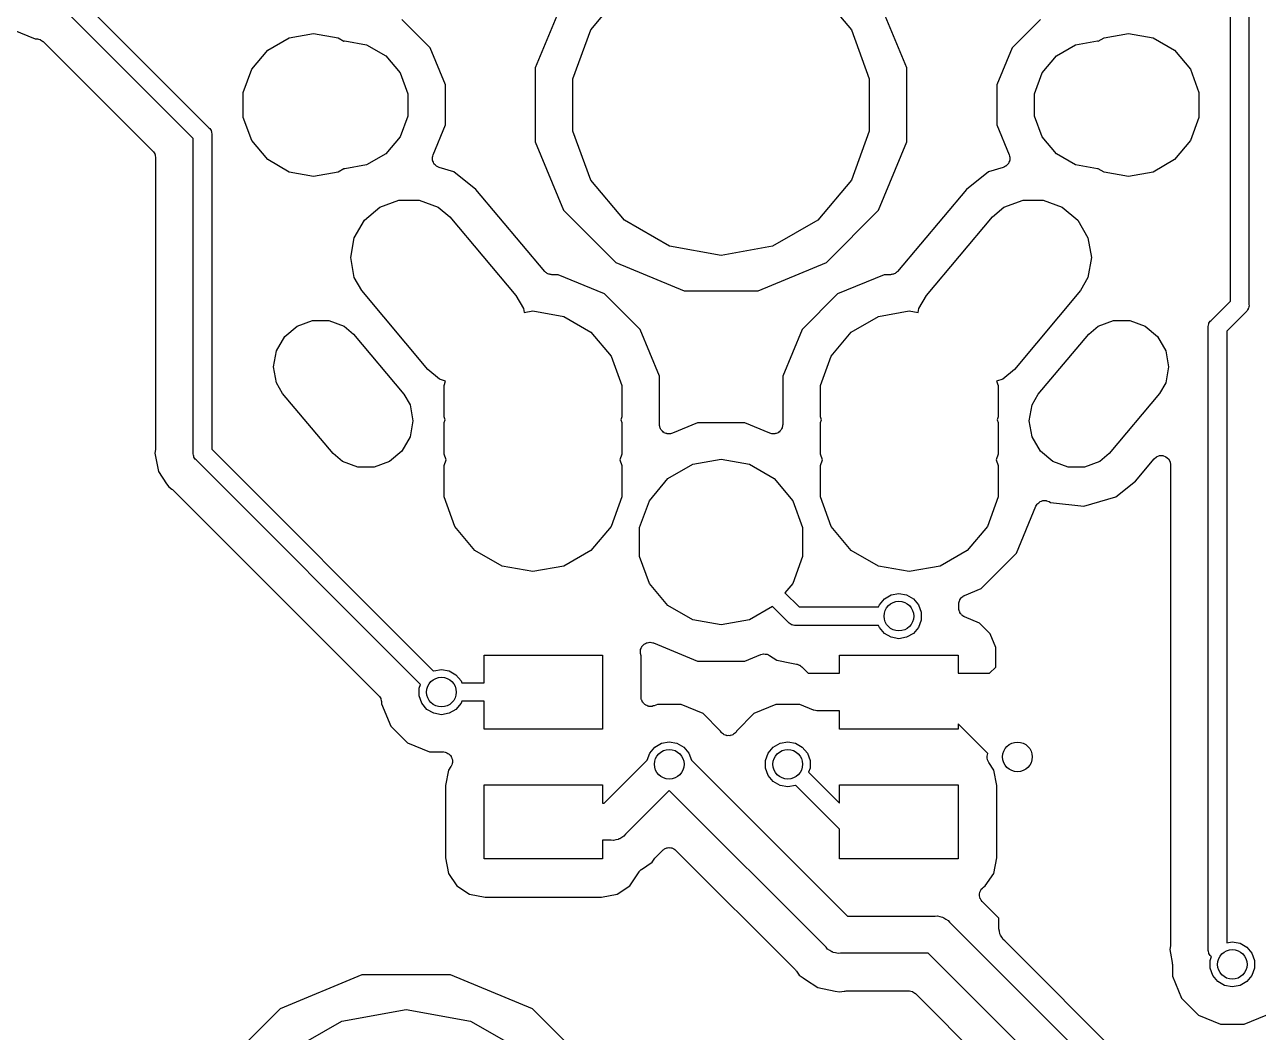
# Model space of a CAD drawing. Extents: x 61 to 194, y -153 to -61.
# Drawn here: x 117.6 to 134.25, y -120.52 to -106.92 of the extents above; entities that cross this region are included whole.
import ezdxf

# ---------------------------------------------------------------- set-up
doc = ezdxf.new("R2010")
doc.units = 0
doc.header["$MEASUREMENT"] = 0
doc.layers.add('BLACK', color=7, linetype='CONTINUOUS')

msp = doc.modelspace()

# ---------------------------------------------------------------- linework, layer by layer
at = {"layer": 'BLACK', "linetype": 'CONTINUOUS'}
for p, q in [((133.875, -110.648), (133.875, -105.852)), ((134.125, -105.805), (134.125, -110.695)), ((118.181, -106.404), (120.085, -108.308)), ((125.241, -106.985), (125.695, -106.444)), ((128.305, -106.444), (128.759, -106.985)), ((119.875, -108.452), (118.008, -106.584)), ((124.874, -106.579), (124.492, -107.501)), ((129.508, -107.501), (129.126, -106.579)), ((123.071, -107.231), (122.689, -106.849)), ((131.311, -106.849), (130.929, -107.231)), ((117.442, -106.985), (117.739, -107.108)), ((121.17, -107.094), (121.5, -107.035)), ((121.5, -107.035), (121.83, -107.094)), ((125, -107.647), (125.241, -106.985)), ((128.759, -106.985), (129, -107.647)), ((132.17, -107.094), (132.5, -107.035)), ((132.5, -107.035), (132.83, -107.094)), ((117.739, -107.108), (117.76, -107.108)), ((117.76, -107.108), (117.766, -107.109)), ((117.766, -107.109), (117.771, -107.108)), ((117.771, -107.108), (117.787, -107.113)), ((117.787, -107.113), (117.804, -107.116)), ((117.804, -107.116), (117.808, -107.118)), ((117.808, -107.118), (117.814, -107.12)), ((117.814, -107.12), (117.827, -107.129)), ((117.827, -107.129), (117.842, -107.138)), ((117.842, -107.138), (117.845, -107.142)), ((117.845, -107.142), (117.85, -107.145)), ((117.85, -107.145), (119.33, -108.625)), ((120.88, -107.261), (121.17, -107.094)), ((121.83, -107.094), (121.909, -107.139)), ((121.909, -107.139), (121.92, -107.137)), ((121.92, -107.137), (122.215, -107.189)), ((122.215, -107.189), (122.475, -107.339)), ((123.278, -107.73), (123.071, -107.231)), ((130.929, -107.231), (130.722, -107.73)), ((131.525, -107.339), (131.785, -107.189)), ((131.785, -107.189), (132.08, -107.137)), ((132.08, -107.137), (132.091, -107.139)), ((132.091, -107.139), (132.17, -107.094)), ((132.83, -107.094), (133.12, -107.261)), ((120.665, -107.518), (120.88, -107.261)), ((122.475, -107.339), (122.667, -107.568)), ((131.333, -107.568), (131.525, -107.339)), ((133.12, -107.261), (133.335, -107.518)), ((120.55, -107.832), (120.665, -107.518)), ((122.667, -107.568), (122.77, -107.85)), ((124.492, -107.501), (124.492, -108.499)), ((129.508, -108.499), (129.508, -107.501)), ((131.23, -107.85), (131.333, -107.568)), ((133.335, -107.518), (133.45, -107.832)), ((123.278, -108.27), (123.278, -107.73)), ((125, -108.353), (125, -107.647)), ((129, -107.647), (129, -108.353)), ((130.722, -107.73), (130.722, -108.27)), ((120.55, -108.168), (120.55, -107.832)), ((122.77, -107.85), (122.77, -108.15)), ((131.23, -108.15), (131.23, -107.85)), ((133.45, -107.832), (133.45, -108.168)), ((120.665, -108.482), (120.55, -108.168)), ((122.77, -108.15), (122.667, -108.432)), ((131.333, -108.432), (131.23, -108.15)), ((133.45, -108.168), (133.335, -108.482)), ((120.085, -108.308), (120.097, -108.318)), ((120.097, -108.318), (120.106, -108.333)), ((120.106, -108.333), (120.115, -108.346)), ((120.115, -108.346), (120.116, -108.352)), ((120.116, -108.352), (120.119, -108.357)), ((120.119, -108.357), (120.122, -108.373)), ((120.122, -108.373), (120.126, -108.389)), ((120.126, -108.389), (120.125, -108.405)), ((123.111, -108.672), (123.278, -108.27)), ((125.241, -109.015), (125, -108.353)), ((129, -108.353), (128.759, -109.015)), ((130.722, -108.27), (130.889, -108.672)), ((119.875, -112.695), (119.875, -108.452)), ((120.125, -108.405), (120.125, -112.648)), ((120.88, -108.739), (120.665, -108.482)), ((122.667, -108.432), (122.475, -108.661)), ((124.492, -108.499), (124.874, -109.421)), ((129.126, -109.421), (129.508, -108.499)), ((131.525, -108.661), (131.333, -108.432)), ((133.335, -108.482), (133.12, -108.739)), ((119.33, -108.625), (119.333, -108.63)), ((119.333, -108.63), (119.337, -108.633)), ((119.337, -108.633), (119.346, -108.648)), ((119.346, -108.648), (119.355, -108.661)), ((119.355, -108.661), (119.357, -108.667)), ((119.357, -108.667), (119.359, -108.671)), ((119.359, -108.671), (119.362, -108.688)), ((119.362, -108.688), (119.367, -108.704)), ((119.367, -108.704), (119.366, -108.709)), ((119.366, -108.709), (119.367, -108.715)), ((119.367, -108.715), (119.367, -112.625)), ((122.475, -108.661), (122.215, -108.811)), ((123.102, -108.707), (123.108, -108.69)), ((123.103, -108.711), (123.102, -108.707)), ((123.102, -108.715), (123.103, -108.711)), ((123.104, -108.733), (123.102, -108.715)), ((123.105, -108.751), (123.104, -108.733)), ((123.108, -108.69), (123.111, -108.672)), ((130.889, -108.672), (130.892, -108.69)), ((130.892, -108.69), (130.898, -108.707)), ((130.896, -108.733), (130.895, -108.751)), ((130.898, -108.715), (130.896, -108.733)), ((130.898, -108.707), (130.897, -108.711)), ((130.897, -108.711), (130.898, -108.715)), ((131.785, -108.811), (131.525, -108.661)), ((121.17, -108.906), (120.88, -108.739)), ((121.909, -108.861), (121.83, -108.906)), ((121.92, -108.863), (121.909, -108.861)), ((122.215, -108.811), (121.92, -108.863)), ((123.107, -108.755), (123.105, -108.751)), ((123.108, -108.759), (123.107, -108.755)), ((123.116, -108.775), (123.108, -108.759)), ((123.123, -108.791), (123.116, -108.775)), ((123.126, -108.795), (123.123, -108.791)), ((123.128, -108.798), (123.126, -108.795)), ((123.141, -108.81), (123.128, -108.798)), ((123.154, -108.823), (123.141, -108.81)), ((123.157, -108.825), (123.154, -108.823)), ((123.16, -108.828), (123.157, -108.825)), ((123.177, -108.835), (123.16, -108.828)), ((123.193, -108.843), (123.177, -108.835)), ((123.392, -108.901), (123.193, -108.843)), ((130.807, -108.843), (130.608, -108.901)), ((130.823, -108.835), (130.807, -108.843)), ((130.84, -108.828), (130.823, -108.835)), ((130.843, -108.825), (130.84, -108.828)), ((130.846, -108.823), (130.843, -108.825)), ((130.859, -108.81), (130.846, -108.823)), ((130.872, -108.798), (130.859, -108.81)), ((130.874, -108.795), (130.872, -108.798)), ((130.877, -108.791), (130.874, -108.795)), ((130.884, -108.775), (130.877, -108.791)), ((130.892, -108.759), (130.884, -108.775)), ((130.893, -108.755), (130.892, -108.759)), ((130.895, -108.751), (130.893, -108.755)), ((132.08, -108.863), (131.785, -108.811)), ((132.091, -108.861), (132.08, -108.863)), ((132.17, -108.906), (132.091, -108.861)), ((133.12, -108.739), (132.83, -108.906)), ((121.5, -108.965), (121.17, -108.906)), ((121.83, -108.906), (121.5, -108.965)), ((123.69, -109.14), (123.392, -108.901)), ((125.695, -109.556), (125.241, -109.015)), ((128.759, -109.015), (128.305, -109.556)), ((130.608, -108.901), (130.31, -109.14)), ((132.5, -108.965), (132.17, -108.906)), ((132.83, -108.906), (132.5, -108.965)), ((124.619, -110.247), (123.69, -109.14)), ((130.31, -109.14), (129.381, -110.247)), ((122.185, -109.555), (122.395, -109.38)), ((122.395, -109.38), (122.652, -109.286)), ((122.652, -109.286), (122.925, -109.286)), ((122.925, -109.286), (123.182, -109.38)), ((123.182, -109.38), (123.338, -109.511)), ((130.662, -109.511), (130.818, -109.38)), ((130.818, -109.38), (131.075, -109.286)), ((131.075, -109.286), (131.348, -109.286)), ((131.348, -109.286), (131.605, -109.38)), ((131.605, -109.38), (131.815, -109.555)), ((122.049, -109.792), (122.185, -109.555)), ((123.338, -109.511), (124.229, -110.573)), ((124.874, -109.421), (125.579, -110.126)), ((126.305, -109.908), (125.695, -109.556)), ((128.305, -109.556), (127.695, -109.908)), ((128.421, -110.126), (129.126, -109.421)), ((129.771, -110.573), (130.662, -109.511)), ((131.815, -109.555), (131.951, -109.792)), ((122.001, -110.061), (122.049, -109.792)), ((131.951, -109.792), (131.999, -110.061)), ((122.049, -110.33), (122.001, -110.061)), ((127, -110.031), (126.305, -109.908)), ((127.695, -109.908), (127, -110.031)), ((131.999, -110.061), (131.951, -110.33)), ((125.579, -110.126), (126.501, -110.508)), ((127.499, -110.508), (128.421, -110.126)), ((122.151, -110.507), (122.049, -110.33)), ((124.627, -110.254), (124.619, -110.247)), ((124.634, -110.262), (124.627, -110.254)), ((124.644, -110.268), (124.634, -110.262)), ((124.652, -110.275), (124.644, -110.268)), ((124.663, -110.279), (124.652, -110.275)), ((124.673, -110.284), (124.663, -110.279)), ((124.683, -110.286), (124.673, -110.284)), ((124.694, -110.29), (124.683, -110.286)), ((124.705, -110.29), (124.694, -110.29)), ((124.716, -110.292), (124.705, -110.29)), ((124.8, -110.292), (124.716, -110.292)), ((125.428, -110.552), (124.8, -110.292)), ((129.2, -110.292), (128.572, -110.552)), ((129.284, -110.292), (129.2, -110.292)), ((129.295, -110.29), (129.284, -110.292)), ((129.306, -110.29), (129.295, -110.29)), ((129.317, -110.286), (129.306, -110.29)), ((129.327, -110.284), (129.317, -110.286)), ((129.337, -110.279), (129.327, -110.284)), ((129.348, -110.275), (129.337, -110.279)), ((129.356, -110.268), (129.348, -110.275)), ((129.366, -110.262), (129.356, -110.268)), ((129.373, -110.254), (129.366, -110.262)), ((129.381, -110.247), (129.373, -110.254)), ((131.951, -110.33), (131.849, -110.507)), ((123.042, -111.569), (122.151, -110.507)), ((125.908, -111.032), (125.428, -110.552)), ((126.501, -110.508), (127.499, -110.508)), ((128.572, -110.552), (128.092, -111.032)), ((131.849, -110.507), (130.958, -111.569)), ((124.229, -110.573), (124.331, -110.75)), ((129.669, -110.75), (129.771, -110.573)), ((133.615, -110.908), (133.875, -110.648)), ((134.122, -110.727), (134.119, -110.743)), ((134.126, -110.711), (134.122, -110.727)), ((134.125, -110.695), (134.126, -110.711)), ((124.331, -110.75), (124.341, -110.803)), ((124.341, -110.803), (124.46, -110.781)), ((124.46, -110.781), (124.877, -110.855)), ((124.877, -110.855), (125.243, -111.067)), ((128.757, -111.067), (129.123, -110.855)), ((129.123, -110.855), (129.54, -110.781)), ((129.54, -110.781), (129.659, -110.803)), ((129.659, -110.803), (129.669, -110.75)), ((134.085, -110.792), (133.825, -111.052)), ((134.097, -110.782), (134.085, -110.792)), ((134.106, -110.767), (134.097, -110.782)), ((134.115, -110.754), (134.106, -110.767)), ((134.116, -110.748), (134.115, -110.754)), ((134.119, -110.743), (134.116, -110.748)), ((121.109, -111.128), (121.277, -110.987)), ((121.277, -110.987), (121.484, -110.911)), ((121.484, -110.911), (121.705, -110.911)), ((121.705, -110.911), (121.912, -110.987)), ((121.912, -110.987), (122.038, -111.093)), ((126.168, -111.66), (125.908, -111.032)), ((128.092, -111.032), (127.832, -111.66)), ((131.962, -111.093), (132.088, -110.987)), ((132.088, -110.987), (132.295, -110.911)), ((132.295, -110.911), (132.516, -110.911)), ((132.516, -110.911), (132.723, -110.987)), ((132.723, -110.987), (132.891, -111.128)), ((133.574, -110.989), (133.578, -110.973)), ((133.575, -111.005), (133.574, -110.989)), ((133.575, -119.395), (133.575, -111.005)), ((133.578, -110.973), (133.581, -110.957)), ((133.581, -110.957), (133.584, -110.952)), ((133.584, -110.952), (133.585, -110.946)), ((133.585, -110.946), (133.594, -110.933)), ((133.594, -110.933), (133.603, -110.918)), ((133.603, -110.918), (133.615, -110.908)), ((133.825, -111.052), (133.825, -119.309)), ((120.998, -111.319), (121.109, -111.128)), ((122.038, -111.093), (122.719, -111.904)), ((125.243, -111.067), (125.515, -111.391)), ((128.485, -111.391), (128.757, -111.067)), ((131.281, -111.904), (131.962, -111.093)), ((132.891, -111.128), (133.002, -111.319)), ((120.96, -111.536), (120.998, -111.319)), ((125.515, -111.391), (125.66, -111.788)), ((128.34, -111.788), (128.485, -111.391)), ((133.002, -111.319), (133.04, -111.536)), ((120.998, -111.753), (120.96, -111.536)), ((133.04, -111.536), (133.002, -111.753)), ((123.198, -111.7), (123.042, -111.569)), ((123.281, -111.73), (123.198, -111.7)), ((123.26, -111.788), (123.281, -111.73)), ((126.168, -112.314), (126.168, -111.66)), ((127.832, -111.66), (127.832, -112.314)), ((130.802, -111.7), (130.719, -111.73)), ((130.719, -111.73), (130.74, -111.788)), ((130.958, -111.569), (130.802, -111.7)), ((121.081, -111.896), (120.998, -111.753)), ((121.762, -112.707), (121.081, -111.896)), ((123.26, -112.212), (123.26, -111.788)), ((125.66, -111.788), (125.66, -112.212)), ((128.34, -112.212), (128.34, -111.788)), ((130.74, -111.788), (130.74, -112.212)), ((132.919, -111.896), (132.238, -112.707)), ((133.002, -111.753), (132.919, -111.896)), ((122.719, -111.904), (122.802, -112.047)), ((122.802, -112.047), (122.84, -112.264)), ((131.16, -112.264), (131.198, -112.047)), ((131.198, -112.047), (131.281, -111.904)), ((123.274, -112.25), (123.26, -112.212)), ((125.66, -112.212), (125.646, -112.25)), ((128.354, -112.25), (128.34, -112.212)), ((130.74, -112.212), (130.726, -112.25)), ((122.84, -112.264), (122.802, -112.481)), ((123.26, -112.288), (123.274, -112.25)), ((123.26, -112.712), (123.26, -112.288)), ((125.646, -112.25), (125.66, -112.288)), ((125.66, -112.288), (125.66, -112.712)), ((126.17, -112.328), (126.168, -112.314)), ((126.171, -112.342), (126.17, -112.328)), ((126.174, -112.349), (126.171, -112.342)), ((126.176, -112.358), (126.174, -112.349)), ((126.183, -112.37), (126.176, -112.358)), ((126.188, -112.382), (126.183, -112.37)), ((126.194, -112.388), (126.188, -112.382)), ((126.198, -112.396), (126.194, -112.388)), ((126.208, -112.405), (126.198, -112.396)), ((126.68, -112.292), (126.344, -112.431)), ((127.32, -112.292), (126.68, -112.292)), ((127.656, -112.431), (127.32, -112.292)), ((127.802, -112.396), (127.792, -112.405)), ((127.806, -112.388), (127.802, -112.396)), ((127.812, -112.382), (127.806, -112.388)), ((127.817, -112.37), (127.812, -112.382)), ((127.824, -112.358), (127.817, -112.37)), ((127.826, -112.349), (127.824, -112.358)), ((127.829, -112.342), (127.826, -112.349)), ((127.83, -112.328), (127.829, -112.342)), ((127.832, -112.314), (127.83, -112.328)), ((128.34, -112.288), (128.354, -112.25)), ((128.34, -112.712), (128.34, -112.288)), ((130.726, -112.25), (130.74, -112.288)), ((130.74, -112.288), (130.74, -112.712)), ((131.198, -112.481), (131.16, -112.264)), ((122.802, -112.481), (122.691, -112.672)), ((126.218, -112.415), (126.208, -112.405)), ((126.225, -112.419), (126.218, -112.415)), ((126.231, -112.424), (126.225, -112.419)), ((126.245, -112.429), (126.231, -112.424)), ((126.257, -112.435), (126.245, -112.429)), ((126.265, -112.436), (126.257, -112.435)), ((126.273, -112.439), (126.265, -112.436)), ((126.287, -112.439), (126.273, -112.439)), ((126.301, -112.441), (126.287, -112.439)), ((126.309, -112.439), (126.301, -112.441)), ((126.317, -112.439), (126.309, -112.439)), ((126.33, -112.434), (126.317, -112.439)), ((126.344, -112.431), (126.33, -112.434)), ((127.67, -112.434), (127.656, -112.431)), ((127.683, -112.439), (127.67, -112.434)), ((127.691, -112.439), (127.683, -112.439)), ((127.699, -112.441), (127.691, -112.439)), ((127.713, -112.439), (127.699, -112.441)), ((127.727, -112.439), (127.713, -112.439)), ((127.735, -112.436), (127.727, -112.439)), ((127.743, -112.435), (127.735, -112.436)), ((127.755, -112.429), (127.743, -112.435)), ((127.768, -112.424), (127.755, -112.429)), ((127.775, -112.419), (127.768, -112.424)), ((127.782, -112.415), (127.775, -112.419)), ((127.792, -112.405), (127.782, -112.415)), ((131.309, -112.672), (131.198, -112.481)), ((119.365, -112.65), (119.355, -112.7)), ((119.355, -112.7), (119.404, -112.947)), ((119.367, -112.625), (119.365, -112.637)), ((119.365, -112.637), (119.365, -112.65)), ((119.874, -112.711), (119.875, -112.695)), ((119.878, -112.727), (119.874, -112.711)), ((119.881, -112.743), (119.878, -112.727)), ((120.125, -112.648), (123.117, -115.641)), ((121.888, -112.813), (121.762, -112.707)), ((122.691, -112.672), (122.523, -112.813)), ((123.289, -112.79), (123.26, -112.712)), ((125.66, -112.712), (125.631, -112.79)), ((128.369, -112.79), (128.34, -112.712)), ((130.74, -112.712), (130.711, -112.79)), ((131.477, -112.813), (131.309, -112.672)), ((132.238, -112.707), (132.112, -112.813)), ((119.884, -112.748), (119.881, -112.743)), ((119.885, -112.754), (119.884, -112.748)), ((119.894, -112.767), (119.885, -112.754)), ((119.903, -112.782), (119.894, -112.767)), ((119.915, -112.792), (119.903, -112.782)), ((122.944, -115.821), (119.915, -112.792)), ((122.095, -112.889), (121.888, -112.813)), ((122.316, -112.889), (122.095, -112.889)), ((122.523, -112.813), (122.316, -112.889)), ((123.26, -112.868), (123.289, -112.79)), ((123.26, -113.292), (123.26, -112.868)), ((125.631, -112.79), (125.66, -112.868)), ((125.66, -112.868), (125.66, -113.292)), ((126.282, -113.044), (126.618, -112.85)), ((126.618, -112.85), (127, -112.783)), ((127, -112.783), (127.382, -112.85)), ((127.382, -112.85), (127.718, -113.044)), ((128.34, -112.868), (128.369, -112.79)), ((128.34, -113.292), (128.34, -112.868)), ((130.711, -112.79), (130.74, -112.868)), ((130.74, -112.868), (130.74, -113.292)), ((131.684, -112.889), (131.477, -112.813)), ((131.905, -112.889), (131.684, -112.889)), ((132.112, -112.813), (131.905, -112.889)), ((132.591, -113.078), (132.843, -112.778)), ((132.843, -112.778), (132.877, -112.749)), ((132.877, -112.749), (132.918, -112.734)), ((132.918, -112.734), (132.962, -112.734)), ((132.962, -112.734), (133.004, -112.749)), ((133.004, -112.749), (133.037, -112.778)), ((133.037, -112.778), (133.059, -112.816)), ((133.059, -112.816), (133.067, -112.859)), ((133.067, -112.859), (133.067, -119.325)), ((119.404, -112.947), (119.515, -113.114)), ((126.033, -113.342), (126.282, -113.044)), ((127.718, -113.044), (127.967, -113.342)), ((119.515, -113.114), (119.544, -113.156)), ((119.544, -113.156), (119.586, -113.185)), ((119.586, -113.185), (119.595, -113.193)), ((119.595, -113.193), (119.605, -113.201)), ((119.605, -113.201), (122.38, -115.975)), ((132.328, -113.289), (132.591, -113.078)), ((123.405, -113.689), (123.26, -113.292)), ((125.66, -113.292), (125.515, -113.689)), ((125.9, -113.706), (126.033, -113.342)), ((127.967, -113.342), (128.1, -113.706)), ((128.485, -113.689), (128.34, -113.292)), ((130.74, -113.292), (130.595, -113.689)), ((131.259, -113.402), (131.267, -113.387)), ((131.267, -113.387), (131.27, -113.384)), ((131.27, -113.384), (131.273, -113.38)), ((131.273, -113.38), (131.287, -113.369)), ((131.287, -113.369), (131.3, -113.357)), ((131.3, -113.357), (131.304, -113.356)), ((131.304, -113.356), (131.308, -113.353)), ((131.308, -113.353), (131.325, -113.348)), ((131.325, -113.348), (131.342, -113.341)), ((131.342, -113.341), (131.346, -113.341)), ((131.346, -113.341), (131.35, -113.34)), ((131.35, -113.34), (131.368, -113.341)), ((131.368, -113.341), (131.386, -113.34)), ((131.386, -113.34), (131.39, -113.342)), ((131.39, -113.342), (131.394, -113.342)), ((131.394, -113.342), (131.41, -113.349)), ((131.41, -113.349), (131.427, -113.355)), ((131.427, -113.355), (131.447, -113.366)), ((131.447, -113.366), (131.895, -113.415)), ((131.895, -113.415), (132.328, -113.289)), ((130.988, -114.048), (131.249, -113.417)), ((131.249, -113.417), (131.259, -113.402)), ((123.677, -114.013), (123.405, -113.689)), ((125.515, -113.689), (125.243, -114.013)), ((125.9, -114.094), (125.9, -113.706)), ((128.1, -113.706), (128.1, -114.094)), ((128.757, -114.013), (128.485, -113.689)), ((130.595, -113.689), (130.323, -114.013)), ((124.043, -114.225), (123.677, -114.013)), ((125.243, -114.013), (124.877, -114.225)), ((129.123, -114.225), (128.757, -114.013)), ((130.323, -114.013), (129.957, -114.225)), ((130.508, -114.528), (130.988, -114.048)), ((124.46, -114.299), (124.043, -114.225)), ((124.877, -114.225), (124.46, -114.299)), ((126.033, -114.458), (125.9, -114.094)), ((128.1, -114.094), (127.967, -114.458)), ((129.54, -114.299), (129.123, -114.225)), ((129.957, -114.225), (129.54, -114.299)), ((126.282, -114.756), (126.033, -114.458)), ((127.967, -114.458), (127.861, -114.585)), ((130.286, -114.62), (130.508, -114.528)), ((127.861, -114.585), (128.052, -114.775)), ((129.136, -114.748), (129.204, -114.667)), ((129.204, -114.667), (129.296, -114.614)), ((129.296, -114.614), (129.4, -114.595)), ((129.4, -114.595), (129.504, -114.614)), ((129.504, -114.614), (129.596, -114.667)), ((129.596, -114.667), (129.664, -114.748)), ((130.209, -114.72), (130.213, -114.707)), ((130.209, -114.729), (130.209, -114.72)), ((130.213, -114.707), (130.216, -114.693)), ((130.216, -114.693), (130.22, -114.686)), ((130.22, -114.686), (130.222, -114.678)), ((130.222, -114.678), (130.231, -114.667)), ((130.231, -114.667), (130.238, -114.655)), ((130.238, -114.655), (130.244, -114.65)), ((130.244, -114.65), (130.249, -114.643)), ((130.249, -114.643), (130.261, -114.636)), ((130.261, -114.636), (130.272, -114.627)), ((130.272, -114.627), (130.279, -114.624)), ((130.279, -114.624), (130.286, -114.62)), ((126.618, -114.95), (126.282, -114.756)), ((127.693, -114.77), (127.382, -114.95)), ((127.908, -114.985), (127.693, -114.77)), ((128.052, -114.775), (129.126, -114.775)), ((129.126, -114.775), (129.136, -114.748)), ((129.664, -114.748), (129.7, -114.847)), ((129.7, -114.847), (129.7, -114.953)), ((130.208, -114.737), (130.209, -114.729)), ((130.208, -114.794), (130.208, -114.737)), ((130.209, -114.802), (130.208, -114.794)), ((130.209, -114.81), (130.209, -114.802)), ((130.213, -114.823), (130.209, -114.81)), ((130.216, -114.837), (130.213, -114.823)), ((130.22, -114.844), (130.216, -114.837)), ((130.222, -114.852), (130.22, -114.844)), ((130.231, -114.863), (130.222, -114.852)), ((130.238, -114.875), (130.231, -114.863)), ((130.244, -114.881), (130.238, -114.875)), ((130.249, -114.887), (130.244, -114.881)), ((130.261, -114.895), (130.249, -114.887)), ((130.272, -114.904), (130.261, -114.895)), ((127, -115.017), (126.618, -114.95)), ((127.382, -114.95), (127, -115.017)), ((127.918, -114.997), (127.908, -114.985)), ((127.933, -115.006), (127.918, -114.997)), ((127.946, -115.015), (127.933, -115.006)), ((127.952, -115.016), (127.946, -115.015)), ((127.957, -115.019), (127.952, -115.016)), ((127.973, -115.022), (127.957, -115.019)), ((127.989, -115.026), (127.973, -115.022)), ((128.005, -115.025), (127.989, -115.026)), ((129.126, -115.025), (128.005, -115.025)), ((129.136, -115.052), (129.126, -115.025)), ((129.204, -115.133), (129.136, -115.052)), ((129.664, -115.052), (129.596, -115.133)), ((129.7, -114.953), (129.664, -115.052)), ((130.279, -114.906), (130.272, -114.904)), ((130.286, -114.911), (130.279, -114.906)), ((130.488, -114.994), (130.286, -114.911)), ((130.631, -115.137), (130.488, -114.994)), ((129.296, -115.186), (129.204, -115.133)), ((129.4, -115.205), (129.296, -115.186)), ((129.504, -115.186), (129.4, -115.205)), ((129.596, -115.133), (129.504, -115.186)), ((130.708, -115.324), (130.631, -115.137)), ((125.913, -115.36), (125.914, -115.356)), ((125.913, -115.378), (125.913, -115.36)), ((125.913, -115.396), (125.913, -115.378)), ((125.914, -115.352), (125.921, -115.336)), ((125.914, -115.356), (125.914, -115.352)), ((125.921, -115.336), (125.927, -115.319)), ((125.927, -115.319), (125.93, -115.315)), ((125.93, -115.315), (125.931, -115.311)), ((125.931, -115.311), (125.943, -115.298)), ((125.943, -115.298), (125.955, -115.284)), ((125.955, -115.284), (125.958, -115.282)), ((125.958, -115.282), (125.961, -115.279)), ((125.961, -115.279), (125.977, -115.271)), ((125.977, -115.271), (125.992, -115.261)), ((125.992, -115.261), (125.997, -115.26)), ((125.997, -115.26), (126, -115.259)), ((126, -115.259), (126.018, -115.256)), ((126.018, -115.256), (126.036, -115.253)), ((126.036, -115.253), (126.04, -115.253)), ((126.04, -115.253), (126.044, -115.253)), ((126.044, -115.253), (126.061, -115.257)), ((126.061, -115.257), (126.079, -115.259)), ((126.079, -115.259), (126.083, -115.261)), ((126.083, -115.261), (126.087, -115.262)), ((126.087, -115.262), (126.68, -115.508)), ((130.708, -115.587), (130.708, -115.324)), ((123.8, -115.8), (123.8, -115.425)), ((123.8, -115.425), (125.4, -115.425)), ((125.4, -115.425), (125.4, -116.425)), ((125.914, -115.4), (125.913, -115.396)), ((125.914, -115.404), (125.914, -115.4)), ((125.92, -115.438), (125.914, -115.404)), ((125.92, -115.993), (125.92, -115.438)), ((126.68, -115.508), (127.32, -115.508)), ((127.32, -115.508), (127.535, -115.419)), ((127.535, -115.419), (127.553, -115.415)), ((127.553, -115.415), (127.57, -115.41)), ((127.57, -115.41), (127.574, -115.41)), ((127.574, -115.41), (127.578, -115.409)), ((127.578, -115.409), (127.596, -115.412)), ((127.596, -115.412), (127.614, -115.413)), ((127.614, -115.413), (127.618, -115.414)), ((127.618, -115.414), (127.622, -115.415)), ((127.622, -115.415), (127.638, -115.423)), ((127.638, -115.423), (127.655, -115.43)), ((127.655, -115.43), (127.753, -115.496)), ((127.753, -115.496), (127.95, -115.535)), ((127.95, -115.535), (127.95, -115.535)), ((127.95, -115.535), (128.019, -115.549)), ((128.019, -115.549), (128.02, -115.549)), ((128.02, -115.549), (128.02, -115.549)), ((128.02, -115.549), (128.025, -115.55)), ((128.025, -115.55), (128.037, -115.555)), ((128.037, -115.555), (128.054, -115.56)), ((128.054, -115.56), (128.058, -115.562)), ((128.6, -115.671), (128.6, -115.425)), ((128.6, -115.425), (130.2, -115.425)), ((130.2, -115.425), (130.2, -115.671)), ((123.117, -115.641), (123.121, -115.639)), ((123.121, -115.639), (123.225, -115.62)), ((123.225, -115.62), (123.329, -115.639)), ((123.329, -115.639), (123.421, -115.692)), ((123.421, -115.692), (123.489, -115.773)), ((128.058, -115.562), (128.062, -115.563)), ((128.062, -115.563), (128.065, -115.566)), ((128.065, -115.566), (128.066, -115.566)), ((128.066, -115.566), (128.073, -115.573)), ((128.073, -115.573), (128.076, -115.575)), ((128.076, -115.575), (128.09, -115.585)), ((128.09, -115.585), (128.176, -115.671)), ((128.176, -115.671), (128.6, -115.671)), ((130.2, -115.671), (130.624, -115.671)), ((130.624, -115.671), (130.708, -115.587)), ((122.925, -115.872), (122.944, -115.821)), ((122.925, -115.978), (122.925, -115.872)), ((123.489, -115.773), (123.499, -115.8)), ((123.499, -115.8), (123.8, -115.8)), ((122.38, -115.975), (122.383, -115.98)), ((122.383, -115.98), (122.387, -115.983)), ((122.387, -115.983), (122.396, -115.998)), ((122.396, -115.998), (122.405, -116.011)), ((122.405, -116.011), (122.407, -116.017)), ((122.407, -116.017), (122.409, -116.021)), ((122.409, -116.021), (122.412, -116.038)), ((122.412, -116.038), (122.417, -116.054)), ((122.417, -116.054), (122.416, -116.059)), ((122.416, -116.059), (122.417, -116.065)), ((122.961, -116.077), (122.925, -115.978)), ((123.499, -116.05), (123.489, -116.077)), ((123.8, -116.05), (123.499, -116.05)), ((123.8, -116.425), (123.8, -116.05)), ((125.923, -116.006), (125.92, -115.993)), ((125.923, -116.02), (125.923, -116.006)), ((125.927, -116.028), (125.923, -116.02)), ((125.928, -116.036), (125.927, -116.028)), ((125.935, -116.048), (125.928, -116.036)), ((125.94, -116.061), (125.935, -116.048)), ((122.417, -116.065), (122.417, -116.086)), ((122.417, -116.086), (122.54, -116.383)), ((123.029, -116.158), (122.961, -116.077)), ((123.121, -116.211), (123.029, -116.158)), ((123.225, -116.23), (123.121, -116.211)), ((123.329, -116.211), (123.225, -116.23)), ((123.421, -116.158), (123.329, -116.211)), ((123.489, -116.077), (123.421, -116.158)), ((125.946, -116.067), (125.94, -116.061)), ((125.95, -116.074), (125.946, -116.067)), ((125.961, -116.083), (125.95, -116.074)), ((125.97, -116.093), (125.961, -116.083)), ((125.978, -116.097), (125.97, -116.093)), ((125.984, -116.103), (125.978, -116.097)), ((125.997, -116.107), (125.984, -116.103)), ((126.009, -116.114), (125.997, -116.107)), ((126.018, -116.115), (126.009, -116.114)), ((126.025, -116.118), (126.018, -116.115)), ((126.039, -116.118), (126.025, -116.118)), ((126.053, -116.119), (126.039, -116.118)), ((126.061, -116.118), (126.053, -116.119)), ((126.069, -116.118), (126.061, -116.118)), ((126.083, -116.113), (126.069, -116.118)), ((126.096, -116.11), (126.083, -116.113)), ((126.139, -116.092), (126.096, -116.11)), ((126.461, -116.092), (126.139, -116.092)), ((126.758, -116.215), (126.461, -116.092)), ((126.988, -116.446), (126.758, -116.215)), ((127.442, -116.215), (127.212, -116.446)), ((127.739, -116.092), (127.442, -116.215)), ((128.061, -116.092), (127.739, -116.092)), ((128.247, -116.169), (128.061, -116.092)), ((128.25, -116.17), (128.247, -116.169)), ((128.253, -116.171), (128.25, -116.17)), ((128.272, -116.175), (128.253, -116.171)), ((128.29, -116.179), (128.272, -116.175)), ((128.293, -116.179), (128.29, -116.179)), ((128.296, -116.179), (128.293, -116.179)), ((128.6, -116.179), (128.296, -116.179)), ((128.6, -116.425), (128.6, -116.179)), ((122.54, -116.383), (122.767, -116.61)), ((130.601, -116.755), (130.2, -116.354)), ((130.2, -116.354), (130.2, -116.425)), ((125.4, -116.425), (123.8, -116.425)), ((126.992, -116.451), (126.988, -116.446)), ((126.999, -116.465), (126.992, -116.451)), ((127.003, -116.469), (126.999, -116.465)), ((127.006, -116.474), (127.003, -116.469)), ((127.02, -116.484), (127.006, -116.474)), ((127.032, -116.495), (127.02, -116.484)), ((127.037, -116.497), (127.032, -116.495)), ((127.041, -116.501), (127.037, -116.497)), ((127.057, -116.506), (127.041, -116.501)), ((127.073, -116.512), (127.057, -116.506)), ((127.078, -116.512), (127.073, -116.512)), ((127.083, -116.514), (127.078, -116.512)), ((127.1, -116.513), (127.083, -116.514)), ((127.117, -116.514), (127.1, -116.513)), ((127.122, -116.512), (127.117, -116.514)), ((127.127, -116.512), (127.122, -116.512)), ((127.143, -116.506), (127.127, -116.512)), ((127.159, -116.501), (127.143, -116.506)), ((127.163, -116.497), (127.159, -116.501)), ((127.168, -116.495), (127.163, -116.497)), ((127.18, -116.484), (127.168, -116.495)), ((127.194, -116.474), (127.18, -116.484)), ((127.197, -116.469), (127.194, -116.474)), ((127.201, -116.465), (127.197, -116.469)), ((127.208, -116.451), (127.201, -116.465)), ((127.212, -116.446), (127.208, -116.451)), ((130.2, -116.425), (128.6, -116.425)), ((122.767, -116.61), (123.064, -116.733)), ((126.036, -116.748), (126.104, -116.667)), ((126.104, -116.667), (126.196, -116.614)), ((126.196, -116.614), (126.3, -116.595)), ((126.3, -116.595), (126.404, -116.614)), ((126.404, -116.614), (126.496, -116.667)), ((126.496, -116.667), (126.564, -116.748)), ((127.636, -116.748), (127.704, -116.667)), ((127.704, -116.667), (127.796, -116.614)), ((127.796, -116.614), (127.9, -116.595)), ((127.9, -116.595), (128.004, -116.614)), ((128.004, -116.614), (128.096, -116.667)), ((128.096, -116.667), (128.164, -116.748)), ((123.064, -116.733), (123.247, -116.733)), ((123.247, -116.733), (123.251, -116.734)), ((123.251, -116.734), (123.255, -116.733)), ((123.255, -116.733), (123.273, -116.738)), ((123.273, -116.738), (123.29, -116.741)), ((123.29, -116.741), (123.294, -116.743)), ((123.294, -116.743), (123.298, -116.744)), ((123.298, -116.744), (123.313, -116.754)), ((123.313, -116.754), (123.328, -116.763)), ((123.328, -116.763), (123.331, -116.766)), ((123.331, -116.766), (123.335, -116.768)), ((123.335, -116.768), (123.345, -116.783)), ((123.345, -116.783), (123.357, -116.796)), ((123.357, -116.796), (123.358, -116.8)), ((123.358, -116.8), (123.361, -116.804)), ((123.361, -116.804), (123.366, -116.821)), ((123.37, -116.89), (123.363, -116.907)), ((123.366, -116.821), (123.372, -116.838)), ((123.372, -116.882), (123.37, -116.886)), ((123.37, -116.886), (123.37, -116.89)), ((123.372, -116.838), (123.372, -116.842)), ((123.372, -116.842), (123.373, -116.846)), ((123.373, -116.846), (123.372, -116.864)), ((123.372, -116.864), (123.372, -116.882)), ((125.421, -117.425), (126, -116.846)), ((126, -116.846), (126.036, -116.748)), ((126.564, -116.748), (126.6, -116.846)), ((126.6, -116.846), (128.704, -118.95)), ((127.6, -116.847), (127.636, -116.748)), ((127.6, -116.953), (127.6, -116.847)), ((128.164, -116.748), (128.2, -116.847)), ((128.2, -116.847), (128.2, -116.953)), ((130.591, -116.792), (130.597, -116.772)), ((130.591, -116.794), (130.591, -116.792)), ((130.591, -116.795), (130.591, -116.794)), ((130.592, -116.815), (130.591, -116.795)), ((130.594, -116.836), (130.592, -116.815)), ((130.594, -116.837), (130.594, -116.836)), ((130.594, -116.839), (130.594, -116.837)), ((130.603, -116.858), (130.594, -116.839)), ((130.597, -116.772), (130.601, -116.755)), ((130.612, -116.876), (130.603, -116.858)), ((130.679, -116.977), (130.612, -116.876)), ((123.321, -116.977), (123.28, -117.188)), ((123.352, -116.931), (123.321, -116.977)), ((123.354, -116.927), (123.352, -116.931)), ((123.357, -116.923), (123.354, -116.927)), ((123.363, -116.907), (123.357, -116.923)), ((127.636, -117.052), (127.6, -116.953)), ((127.704, -117.133), (127.636, -117.052)), ((128.2, -116.953), (128.181, -117.004)), ((128.181, -117.004), (128.6, -117.423)), ((130.72, -117.188), (130.679, -116.977)), ((123.28, -117.188), (123.28, -118.162)), ((123.8, -118.175), (123.8, -117.175)), ((123.8, -117.175), (125.4, -117.175)), ((125.4, -117.175), (125.4, -117.425)), ((127.796, -117.186), (127.704, -117.133)), ((127.9, -117.205), (127.796, -117.186)), ((128.004, -117.186), (127.9, -117.205)), ((128.008, -117.184), (128.004, -117.186)), ((128.583, -117.76), (128.008, -117.184)), ((128.6, -117.423), (128.6, -117.175)), ((128.6, -117.175), (130.2, -117.175)), ((130.2, -117.175), (130.2, -118.175)), ((130.72, -118.162), (130.72, -117.188)), ((126.3, -117.254), (125.709, -117.844)), ((128.416, -119.369), (126.3, -117.254)), ((125.4, -117.425), (125.421, -117.425)), ((125.659, -117.886), (125.632, -117.905)), ((125.688, -117.869), (125.659, -117.886)), ((125.709, -117.844), (125.688, -117.869)), ((128.593, -117.772), (128.583, -117.76)), ((128.6, -117.776), (128.593, -117.772)), ((128.6, -118.175), (128.6, -117.776)), ((125.514, -117.925), (125.4, -117.925)), ((125.4, -117.925), (125.4, -118.175)), ((125.547, -117.928), (125.514, -117.925)), ((125.579, -117.919), (125.547, -117.928)), ((125.612, -117.914), (125.579, -117.919)), ((125.621, -117.908), (125.612, -117.914)), ((125.632, -117.905), (125.621, -117.908)), ((126.21, -118.062), (126.219, -118.055)), ((126.219, -118.055), (126.227, -118.048)), ((126.227, -118.048), (126.237, -118.043)), ((126.237, -118.043), (126.246, -118.036)), ((126.246, -118.036), (126.257, -118.034)), ((126.257, -118.034), (126.267, -118.029)), ((126.267, -118.029), (126.278, -118.028)), ((126.278, -118.028), (126.289, -118.025)), ((126.289, -118.025), (126.3, -118.026)), ((126.3, -118.026), (126.311, -118.025)), ((126.311, -118.025), (126.322, -118.028)), ((126.322, -118.028), (126.333, -118.029)), ((126.333, -118.029), (126.343, -118.034)), ((126.343, -118.034), (126.354, -118.036)), ((126.354, -118.036), (126.363, -118.043)), ((126.363, -118.043), (126.373, -118.048)), ((126.373, -118.048), (126.381, -118.055)), ((126.381, -118.055), (126.39, -118.062)), ((123.28, -118.162), (123.321, -118.373)), ((125.4, -118.175), (123.8, -118.175)), ((125.927, -118.318), (126.071, -118.221)), ((126.071, -118.221), (126.107, -118.169)), ((126.107, -118.169), (126.115, -118.16)), ((126.115, -118.16), (126.123, -118.149)), ((126.123, -118.149), (126.21, -118.062)), ((126.39, -118.062), (128.002, -119.674)), ((130.2, -118.175), (128.6, -118.175)), ((130.679, -118.373), (130.72, -118.162)), ((123.321, -118.373), (123.434, -118.541)), ((125.766, -118.541), (125.892, -118.353)), ((125.892, -118.353), (125.894, -118.351)), ((125.894, -118.351), (125.895, -118.349)), ((125.895, -118.349), (125.909, -118.335)), ((125.909, -118.335), (125.923, -118.321)), ((125.923, -118.321), (125.925, -118.32)), ((125.925, -118.32), (125.927, -118.318)), ((130.566, -118.541), (130.679, -118.373)), ((123.434, -118.541), (123.602, -118.654)), ((125.598, -118.654), (125.766, -118.541)), ((130.526, -118.573), (130.541, -118.558)), ((130.541, -118.558), (130.542, -118.558)), ((130.542, -118.558), (130.543, -118.557)), ((130.543, -118.557), (130.566, -118.541)), ((123.602, -118.654), (123.813, -118.695)), ((123.813, -118.695), (125.387, -118.695)), ((125.387, -118.695), (125.598, -118.654)), ((130.487, -118.671), (130.489, -118.65)), ((130.487, -118.672), (130.487, -118.671)), ((130.487, -118.673), (130.487, -118.672)), ((130.493, -118.693), (130.487, -118.673)), ((130.489, -118.65), (130.491, -118.629)), ((130.491, -118.629), (130.492, -118.628)), ((130.492, -118.627), (130.501, -118.608)), ((130.492, -118.628), (130.492, -118.627)), ((130.498, -118.713), (130.493, -118.693)), ((130.498, -118.715), (130.498, -118.713)), ((130.499, -118.716), (130.498, -118.715)), ((130.511, -118.733), (130.499, -118.716)), ((130.501, -118.608), (130.51, -118.589)), ((130.51, -118.589), (130.511, -118.588)), ((130.511, -118.587), (130.526, -118.573)), ((130.511, -118.588), (130.511, -118.587)), ((130.522, -118.75), (130.511, -118.733)), ((130.523, -118.751), (130.522, -118.75)), ((130.524, -118.752), (130.523, -118.751)), ((130.75, -118.978), (130.524, -118.752)), ((128.704, -118.95), (129.889, -118.95)), ((129.889, -118.95), (129.922, -118.947)), ((129.922, -118.947), (129.954, -118.956)), ((129.954, -118.956), (129.987, -118.961)), ((129.987, -118.961), (129.996, -118.967)), ((129.996, -118.967), (130.007, -118.97)), ((130.007, -118.97), (130.034, -118.989)), ((130.034, -118.989), (130.063, -119.006)), ((130.063, -119.006), (130.084, -119.031)), ((130.084, -119.031), (132.504, -121.45)), ((130.75, -119.089), (130.75, -118.978)), ((130.747, -119.122), (130.75, -119.089)), ((130.756, -119.154), (130.747, -119.122)), ((130.761, -119.187), (130.756, -119.154)), ((130.767, -119.196), (130.761, -119.187)), ((130.77, -119.207), (130.767, -119.196)), ((130.789, -119.234), (130.77, -119.207)), ((128.437, -119.394), (128.416, -119.369)), ((130.806, -119.263), (130.789, -119.234)), ((130.831, -119.284), (130.806, -119.263)), ((132.5, -120.954), (130.831, -119.284)), ((133.065, -119.35), (133.055, -119.4)), ((133.067, -119.325), (133.065, -119.337)), ((133.065, -119.337), (133.065, -119.35)), ((133.825, -119.309), (133.9, -119.295)), ((133.9, -119.295), (134.004, -119.314)), ((134.004, -119.314), (134.096, -119.367)), ((134.096, -119.367), (134.164, -119.448)), ((128.466, -119.411), (128.437, -119.394)), ((128.493, -119.43), (128.466, -119.411)), ((128.504, -119.433), (128.493, -119.43)), ((128.513, -119.439), (128.504, -119.433)), ((128.546, -119.444), (128.513, -119.439)), ((128.578, -119.453), (128.546, -119.444)), ((128.611, -119.45), (128.578, -119.453)), ((129.796, -119.45), (128.611, -119.45)), ((132.216, -121.869), (129.796, -119.45)), ((133.055, -119.4), (133.065, -119.45)), ((133.065, -119.45), (133.065, -119.45)), ((133.065, -119.45), (133.09, -119.576)), ((133.574, -119.411), (133.575, -119.395)), ((133.578, -119.427), (133.574, -119.411)), ((133.581, -119.443), (133.578, -119.427)), ((133.584, -119.448), (133.581, -119.443)), ((133.585, -119.454), (133.584, -119.448)), ((133.594, -119.467), (133.585, -119.454)), ((133.603, -119.482), (133.594, -119.467)), ((133.6, -119.547), (133.619, -119.496)), ((133.6, -119.653), (133.6, -119.547)), ((133.615, -119.492), (133.603, -119.482)), ((133.619, -119.496), (133.615, -119.492)), ((134.164, -119.448), (134.2, -119.547)), ((134.2, -119.547), (134.2, -119.653)), ((128.002, -119.674), (128.01, -119.685)), ((128.01, -119.685), (128.018, -119.694)), ((128.018, -119.694), (128.054, -119.746)), ((133.09, -119.576), (133.09, -119.588)), ((133.09, -119.588), (133.092, -119.601)), ((133.092, -119.601), (133.092, -119.761)), ((133.636, -119.752), (133.6, -119.653)), ((134.2, -119.653), (134.164, -119.752)), ((122.152, -119.742), (121.046, -120.2)), ((123.348, -119.742), (122.152, -119.742)), ((124.454, -120.2), (123.348, -119.742)), ((128.054, -119.746), (128.106, -119.782)), ((128.106, -119.782), (128.139, -119.803)), ((128.139, -119.803), (128.139, -119.803)), ((128.139, -119.803), (128.304, -119.914)), ((133.092, -119.761), (133.215, -120.058)), ((133.704, -119.833), (133.636, -119.752)), ((133.796, -119.886), (133.704, -119.833)), ((133.9, -119.905), (133.796, -119.886)), ((134.004, -119.886), (133.9, -119.905)), ((134.096, -119.833), (134.004, -119.886)), ((134.164, -119.752), (134.096, -119.833)), ((128.304, -119.914), (128.538, -119.96)), ((128.538, -119.96), (128.538, -119.96)), ((128.538, -119.96), (128.6, -119.973)), ((128.6, -119.973), (128.662, -119.96)), ((128.662, -119.96), (128.675, -119.96)), ((128.675, -119.96), (128.687, -119.958)), ((128.687, -119.958), (129.533, -119.958)), ((129.533, -119.958), (129.539, -119.959)), ((129.539, -119.959), (129.544, -119.958)), ((129.544, -119.958), (129.561, -119.963)), ((129.561, -119.963), (129.577, -119.966)), ((129.577, -119.966), (129.582, -119.968)), ((129.582, -119.968), (129.587, -119.97)), ((129.587, -119.97), (129.601, -119.979)), ((129.601, -119.979), (129.615, -119.988)), ((129.615, -119.988), (129.619, -119.992)), ((129.619, -119.992), (129.623, -119.995)), ((129.623, -119.995), (130.953, -121.325)), ((121.046, -120.2), (120.2, -121.046)), ((121.882, -120.365), (122.75, -120.211)), ((122.75, -120.211), (123.618, -120.365)), ((125.3, -121.046), (124.454, -120.2)), ((133.215, -120.058), (133.442, -120.285)), ((121.118, -120.805), (121.882, -120.365)), ((123.618, -120.365), (124.382, -120.805)), ((133.442, -120.285), (133.739, -120.408)), ((134.061, -120.408), (134.358, -120.285)), ((133.739, -120.408), (134.061, -120.408))]:
    msp.add_line(p, q, dxfattribs=at)
at = {"layer": 'BLACK'}
for centre in [(129.4, -114.9), (123.225, -115.925), (126.3, -116.9), (127.9, -116.9), (131, -116.8), (133.9, -119.6)]:
    msp.add_circle(centre, 0.2, dxfattribs=at)

doc.saveas('drawing.dxf')
